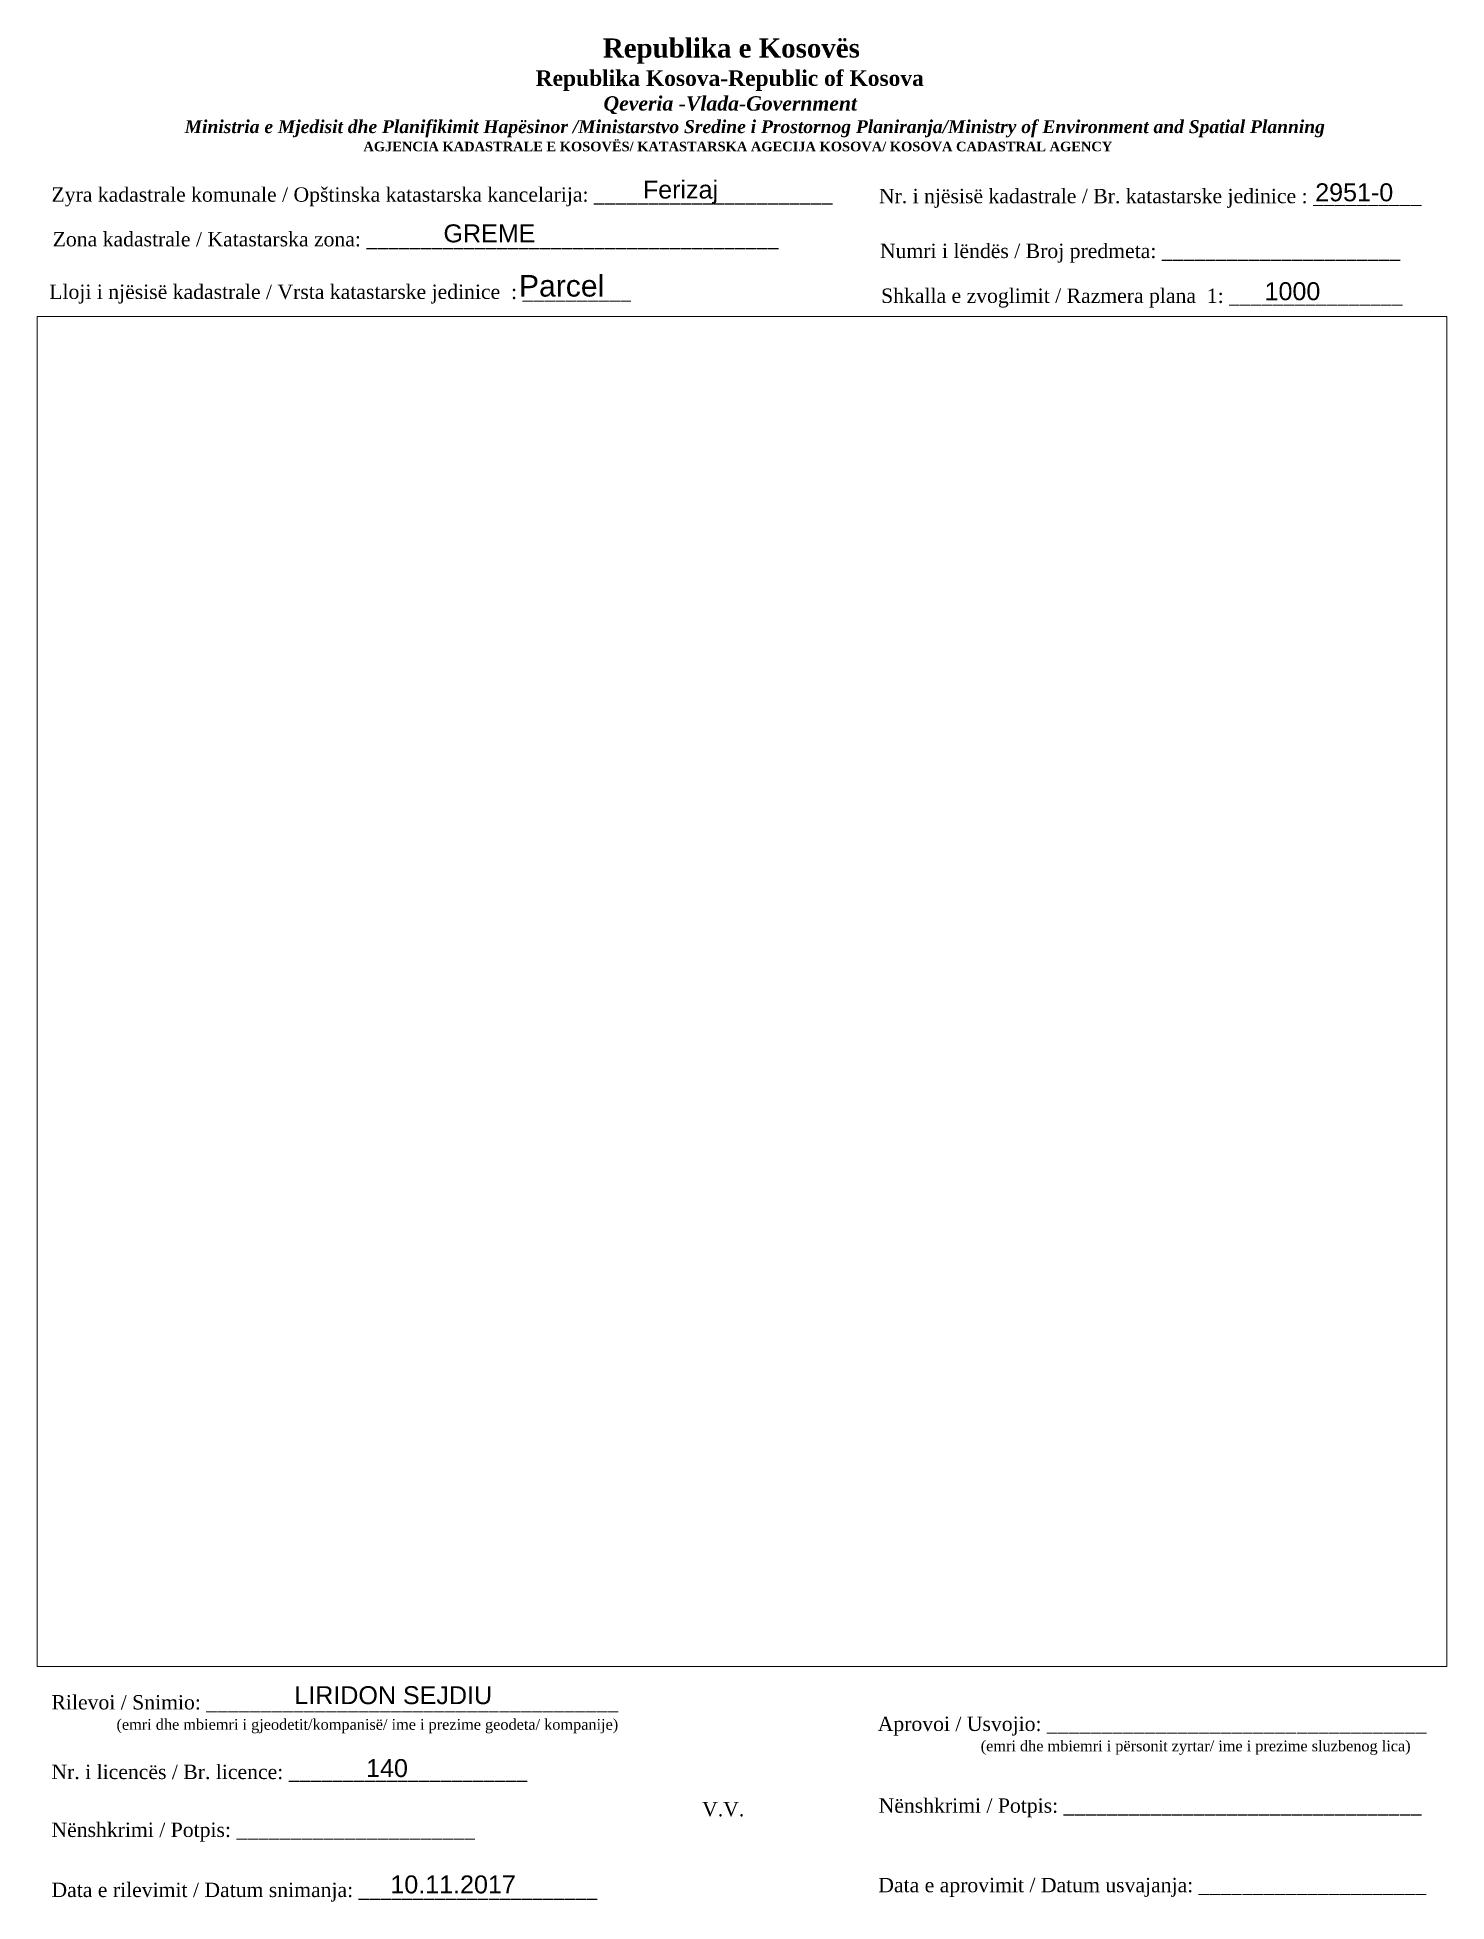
# Paper-space layout 'Manuali-2951-0' of a CAD drawing. Header units: metres. Extents: x 2 to 198, y 2 to 262.
import ezdxf

# ---------------------------------------------------------------- set-up
doc = ezdxf.new("R2010")
doc.units = ezdxf.units.M
doc.layers.add('Pikë_Zyrtare', color=7, linetype='Continuous')
doc.styles.get("Standard").update_dxf_attribs({"font": 'arial.ttf'})

psp = doc.layouts.new('Manuali-2951-0')

# ---------------------------------------------------------------- texts
at = {"attachment_point": 1}
for s, insert, char_height, width in [('\\pi77.297;{\\fBook Antiqua|b1|i0|c0|p18;\\H1.333x;Republika e Kosovës\\fTimes New Roman|b1|i0|c0|p18;\\P\\pi67.927;\\fBook Antiqua|b1|i0|c0|p18;\\H0.8125x;Republika Kosova-Republic of Kosova\\fTimes New Roman|b1|i0|c0|p18;\\P\\pi77.378;\\fBook Antiqua|b1|i1|c0|p18;\\H0.9233x;Qeveria -Vlada-Government \\P\\pi13.032,l6,t23.033;\\fTimes New Roman|b1|i1|c0|p18;\\H0.9x;Ministria e Mjedisit dhe Planifikimit Hapësinor /Ministarstvo Sredine i Prostornog Planiranja/Ministry of Environment and Spatial Planning\\P\\pi43.931,l0,tz;\\fBook Antiqua|b1|i0|c0|p18;\\H0.7406x;AGJENCIA KADASTRALE E KOSOVËS/ KATASTARSKA AGECIJA KOSOVA/ KOSOVA CADASTRAL AGENCY}', (3.36, 262.03), 2, 191.8237), ('Ferizaj', (86.23, 242.23), 2.5, 19.3474), ('2951-0', (179.89, 241.84), 2.5, 19.3474), ('{\\fTimes New Roman|b0|i0|c0|p18; Zyra kadastrale komunale / Opštinska katastarska kancelarija: ______________________}', (3.08, 241.28), 2, 114.6874), ('{\\fTimes New Roman|b0|i0|c0|p18;Nr. i njësisë kadastrale / Br. katastarske jedinice : __________}', (119.11, 241.07), 2, 98.5379), ('{\\fTimes New Roman|b0|i0|c0|p18; Zona kadastrale / Katastarska zona: ______________________________________}', (3.25, 235.06), 2, 101.8807), ('GREME', (58.45, 236.12), 2.5, 40.037), ('{\\fTimes New Roman|b0|i0|c0|p18; Numri i lëndës / Broj predmeta: ______________________}', (118.5, 233.43), 2, 83.344), ('{\\fArial|b0|i0|c0|p34;Parcel}', (68.97, 229.06), 3, 14.2476), ('{\\fTimes New Roman|b0|i0|c0|p18; Lloji i njësisë kadastrale / Vrsta katastarske jedinice  : __________ }', (2.77, 227.73), 2, 108.0893), ('{\\fTimes New Roman|b0|i0|c0|p18; Shkalla e zvoglimit / Razmera plana  1: ________________}', (118.66, 227.18), 2, 98.5379), ('1000', (172.84, 228.06), 2.5, 19.3474), ('{\\fTimes New Roman|b0|i0|c0|p18; Rilevoi / Snimio: ______________________________________\\P             \\H0.75x;(emri dhe mbiemri i gjeodetit/kompanisë/ ime i prezime geodeta/ kompanije)}', (3.08, 31.19), 2, 87.3883), ('LIRIDON SEJDIU', (37.67, 32.43), 2.5, 28.631), ('{\\fTimes New Roman|b0|i0|c0|p18; Aprovoi / Usvojio: ___________________________________\\P                    \\H0.75x;(emri dhe mbiemri i përsonit zyrtar/ ime i prezime sluzbenog lica)}', (118.19, 28.19), 2, 83.344), ('{\\fTimes New Roman|b0|i0|c0|p18; Nr. i licencës / Br. licence: ______________________\\P                                }', (3.08, 21.49), 2, 83.344), ('140', (47.67, 22.27), 2.5, 19.3474), ('{\\fTimes New Roman|b0|i0|c0|p18;V.V.                                 }', (94.48, 16.3), 2, 9.4297), ('{\\fTimes New Roman|b0|i0|c0|p18; Nënshkrimi / Potpis: _________________________________}', (118.32, 16.8), 2, 83.344), ('{\\fTimes New Roman|b0|i0|c0|p18; Nënshkrimi / Potpis: ______________________\\P                                 }', (3.08, 13.42), 2, 83.344), ('10.11.2017', (51.05, 6.06), 2.5, 19.3474), ('{\\fTimes New Roman|b0|i0|c0|p18; Data e aprovimit / Datum usvajanja: _____________________}', (118.27, 5.72), 2, 83.344), ('{\\fTimes New Roman|b0|i0|c0|p18; Data e rilevimit / Datum snimanja: ______________________\\P                                 }', (3.08, 5.05), 2, 83.344)]:
    psp.add_mtext(s, dxfattribs=dict(at, insert=insert, char_height=char_height, width=width))

# ---------------------------------------------------------------- viewports
at = {"layer": 'Pikë_Zyrtare', "view_target_point": (370776.427, 310629.57)}
psp.add_viewport(center=(100.04, 129.21), size=(196.35, 188.1097), view_center_point=(7141839.939, 4375033.262), view_height=188.10968, dxfattribs=at)

doc.saveas('drawing.dxf')
